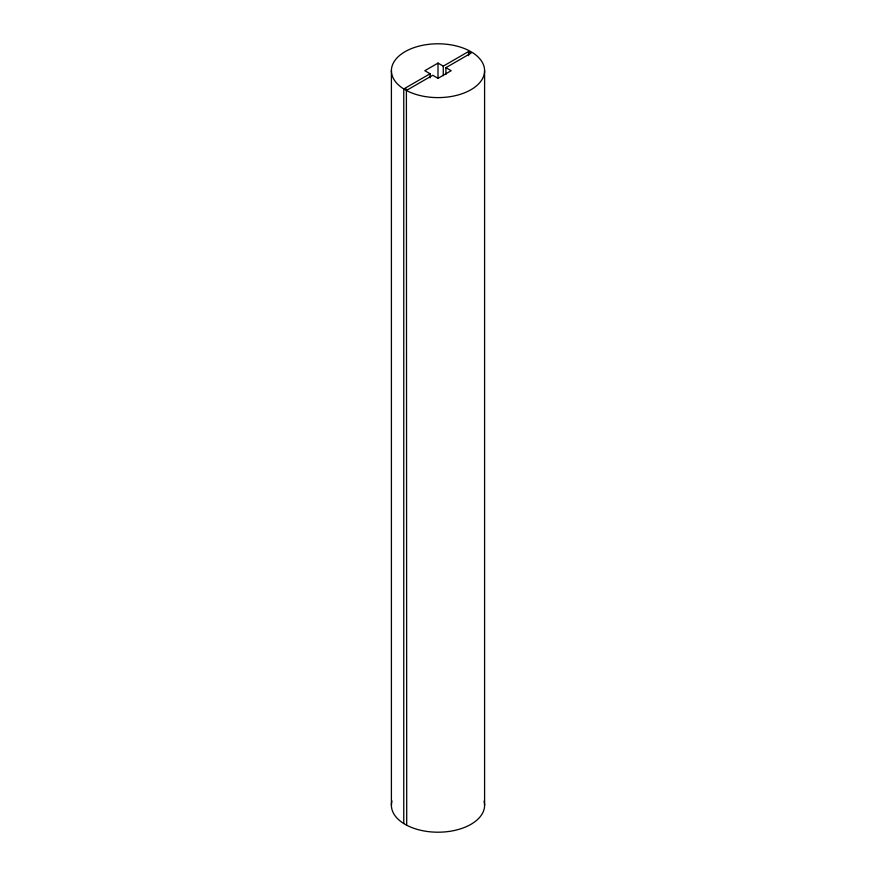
<?xml version="1.0" encoding="UTF-8"?>
<svg xmlns="http://www.w3.org/2000/svg" width="876" height="876" viewBox="0 0 876 876"><rect width="100%" height="100%" fill="white"/><g stroke="black" fill="none" stroke-linecap="round" stroke-linejoin="round"><path stroke-width="1.31" d="M445.906 74.504L445.906 67.66L471.189 53.064L468.55 51.542L443.267 66.138L438 63.094L424.816 70.704L430.094 73.748L430.094 77.854M430.094 73.748L404.811 88.345L407.45 89.867L432.733 75.27L438 78.314L451.184 70.704L445.906 67.66M406.398 90.469L406.716 90.644A46.592 26.904 0 0 0 470.85 89.779A46.592 26.904 0 0 0 472.722 52.757L469.284 50.764A46.592 26.904 0 0 0 405.15 51.618A46.592 26.904 0 0 0 403.278 88.64L406.398 90.469L406.716 825.236A46.592 26.904 0 0 0 460.108 828.981A46.592 26.904 0 0 0 484.045 801.168M391.999 801.003A46.592 26.904 0 0 0 403.278 823.243L406.398 825.061M484.592 70.781L484.592 805.383M468.55 51.542L468.55 55.648M443.267 66.138L443.267 75.708M438 63.094L438 78.139M403.759 88.947L403.759 823.549M391.408 70.617L391.408 805.219"/></g></svg>
